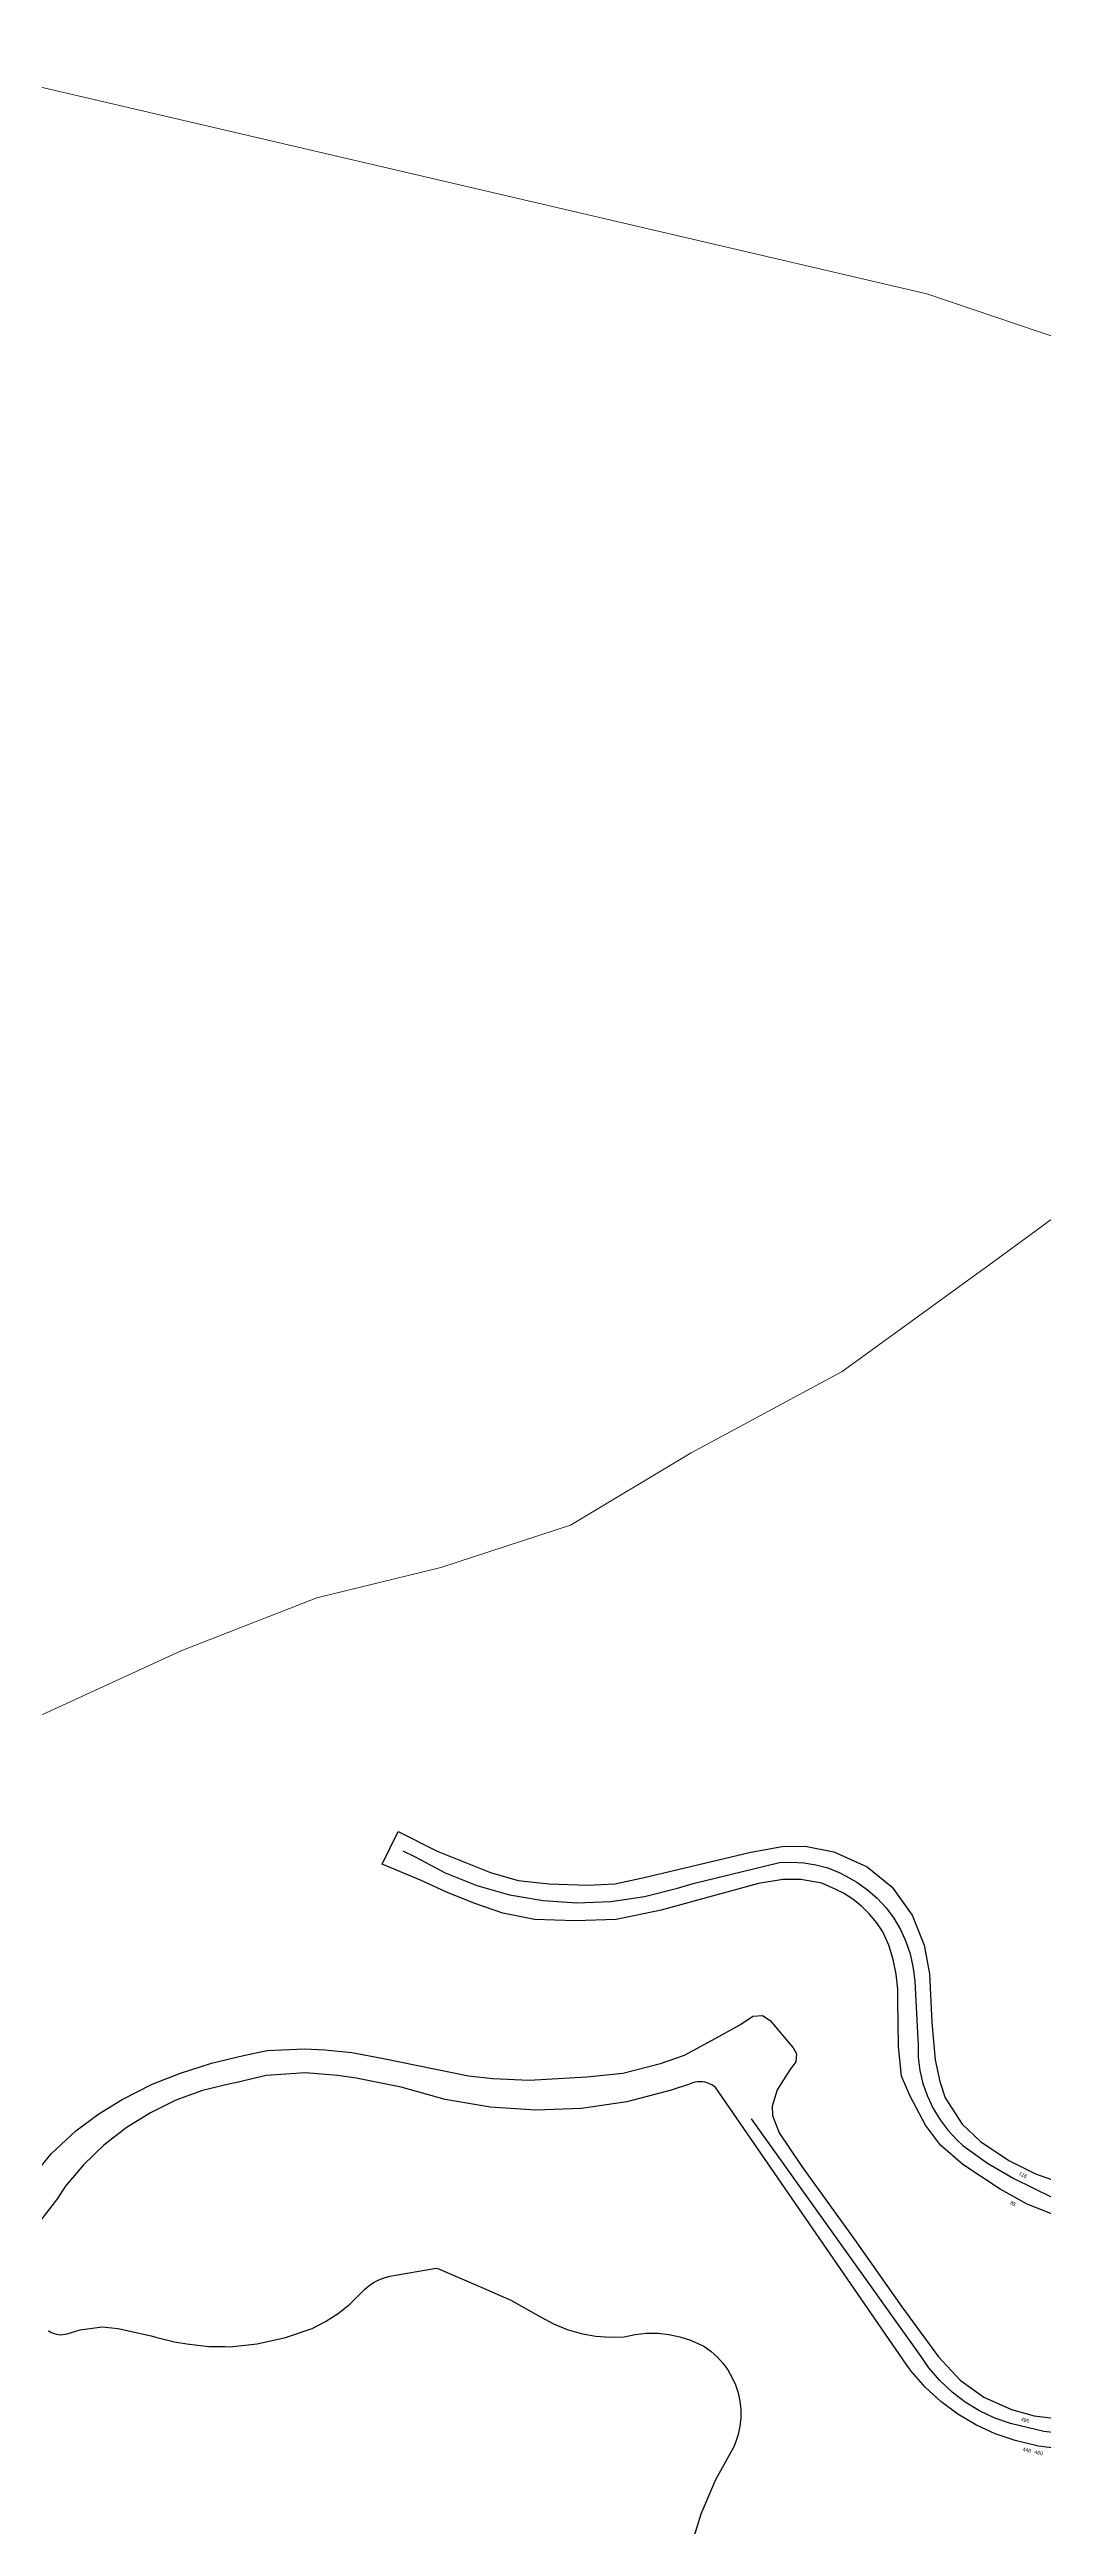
# Model space of a CAD drawing. Header units: millimetres. Extents: x 617751 to 636088, y 68402 to 77988.
# Drawn here: x 627223 to 627552, y 72720 to 73541 of the extents above; entities that cross this region are included whole.
import ezdxf

# ---------------------------------------------------------------- set-up
doc = ezdxf.new("R2010")
doc.units = ezdxf.units.MM
doc.header["$LTSCALE"] = 3
doc.header["$MEASUREMENT"] = 0
for name, color, linetype in [('ALINHAMENTO PREDIAL', 120, 'Continuous'), ('BAIRRO', 30, 'Continuous'), ('NOME LOGRADOURO', 252, 'Continuous'), ('NUMERAÇÃO', 7, 'Continuous')]:
    doc.layers.add(name, color=color, linetype=linetype)
doc.styles.get("Standard").update_dxf_attribs({"font": 'arial.ttf'})

msp = doc.modelspace()

# ---------------------------------------------------------------- linework, layer by layer
at = {"layer": 'ALINHAMENTO PREDIAL'}
for points in [[(627555.27, 72823.34), (627546.9, 72826.64), (627537.97, 72831.57), (627525.65, 72839.78), (627518.2, 72846.21), (627513.22, 72852.76), (627508.2, 72862.42), (627505.24, 72869.03), (627504.28, 72878.82), (627504.09, 72893.93), (627504.06, 72897.8), (627503.56, 72902.78), (627502.55, 72907.65), (627501.03, 72912.39), (627499.07, 72916.85), (627497.08, 72919.86), (627494.72, 72922.73), (627492.07, 72925.33), (627489.17, 72927.63), (627486.03, 72929.63), (627483.34, 72931.01), (627478.91, 72932.99), (627471.96, 72934.15), (627465.99, 72934.15), (627457.95, 72932.81), (627443.82, 72929.05), (627425.69, 72924.05), (627410.78, 72920.95), (627397.22, 72920.44), (627383.74, 72920.95), (627373.24, 72923.07), (627363.92, 72926.18), (627354.29, 72930.1), (627345.91, 72933.98), (627333.28, 72939.25), (627338.5, 72950.12), (627351.44, 72943.61), (627369.11, 72936.54), (627378.28, 72933.91), (627388.44, 72932.7), (627401.35, 72932.36), (627410.27, 72932.76), (627420.05, 72934.82), (627455.42, 72943.19), (627465.72, 72945.14), (627473.41, 72945.22), (627482.83, 72943.34), (627493.89, 72938.33), (627502.24, 72931.65), (627508.8, 72922.37), (627512.77, 72912.48), (627514.54, 72902.92), (627515.32, 72886.77), (627516.4, 72874.48), (627517.97, 72867.24), (627519.69, 72861.84), (627525.34, 72853.07), (627531.45, 72847.41), (627540.85, 72841.09), (627549.62, 72836.63), (627560.91, 72832.64)], [(627555.27, 72823.34), (627546.9, 72826.64), (627537.97, 72831.57), (627525.65, 72839.78), (627518.2, 72846.21), (627513.22, 72852.76), (627508.2, 72862.42), (627505.24, 72869.03), (627504.28, 72878.82), (627504.09, 72893.93), (627504.06, 72897.8), (627503.56, 72902.78), (627502.55, 72907.65), (627501.03, 72912.39), (627499.07, 72916.85), (627497.08, 72919.86), (627494.72, 72922.73), (627492.07, 72925.33), (627489.17, 72927.63), (627486.03, 72929.63), (627483.34, 72931.01), (627478.91, 72932.99), (627471.96, 72934.15), (627465.99, 72934.15), (627457.95, 72932.81), (627443.82, 72929.05), (627425.69, 72924.05), (627410.78, 72920.95), (627397.22, 72920.44), (627383.74, 72920.95), (627373.24, 72923.07), (627363.92, 72926.18), (627354.29, 72930.1), (627345.91, 72933.98), (627333.28, 72939.25), (627338.5, 72950.12), (627351.44, 72943.61), (627369.11, 72936.54), (627378.28, 72933.91), (627388.44, 72932.7), (627401.35, 72932.36), (627410.27, 72932.76), (627420.05, 72934.82), (627455.42, 72943.19), (627465.72, 72945.14), (627473.41, 72945.22), (627482.83, 72943.34), (627493.89, 72938.33), (627502.24, 72931.65), (627508.8, 72922.37), (627512.77, 72912.48), (627514.54, 72902.92), (627515.32, 72886.77), (627516.4, 72874.48), (627517.97, 72867.24), (627519.69, 72861.84), (627525.34, 72853.07), (627531.45, 72847.41), (627540.85, 72841.09), (627549.62, 72836.63), (627560.91, 72832.64)], [(627555.27, 72823.34), (627546.9, 72826.64), (627537.97, 72831.57), (627525.65, 72839.78), (627518.2, 72846.21), (627513.22, 72852.76), (627508.2, 72862.42), (627505.24, 72869.03), (627504.28, 72878.82), (627504.09, 72893.93), (627504.06, 72897.8), (627503.56, 72902.78), (627502.55, 72907.65), (627501.03, 72912.39), (627499.07, 72916.85), (627497.08, 72919.86), (627494.72, 72922.73), (627492.07, 72925.33), (627489.17, 72927.63), (627486.03, 72929.63), (627483.34, 72931.01), (627478.91, 72932.99), (627471.96, 72934.15), (627465.99, 72934.15), (627457.95, 72932.81), (627443.82, 72929.05), (627425.69, 72924.05), (627410.78, 72920.95), (627397.22, 72920.44), (627383.74, 72920.95), (627373.24, 72923.07), (627363.92, 72926.18), (627354.29, 72930.1), (627345.91, 72933.98), (627333.28, 72939.25), (627338.5, 72950.12), (627351.44, 72943.61), (627369.11, 72936.54), (627378.28, 72933.91), (627388.44, 72932.7), (627401.35, 72932.36), (627410.27, 72932.76), (627420.05, 72934.82), (627455.42, 72943.19), (627465.72, 72945.14), (627473.41, 72945.22), (627482.83, 72943.34), (627493.89, 72938.33), (627502.24, 72931.65), (627508.8, 72922.37), (627512.77, 72912.48), (627514.54, 72902.92), (627515.32, 72886.77), (627516.4, 72874.48), (627517.97, 72867.24), (627519.69, 72861.84), (627525.34, 72853.07), (627531.45, 72847.41), (627540.85, 72841.09), (627549.62, 72836.63), (627560.91, 72832.64)], [(627555.27, 72823.34), (627546.9, 72826.64), (627537.97, 72831.57), (627525.65, 72839.78), (627518.2, 72846.21), (627513.22, 72852.76), (627508.2, 72862.42), (627505.24, 72869.03), (627504.28, 72878.82), (627504.09, 72893.93), (627504.06, 72897.8), (627503.56, 72902.78), (627502.55, 72907.65), (627501.03, 72912.39), (627499.07, 72916.85), (627497.08, 72919.86), (627494.72, 72922.73), (627492.07, 72925.33), (627489.17, 72927.63), (627486.03, 72929.63), (627483.34, 72931.01), (627478.91, 72932.99), (627471.96, 72934.15), (627465.99, 72934.15), (627457.95, 72932.81), (627443.82, 72929.05), (627425.69, 72924.05), (627410.78, 72920.95), (627397.22, 72920.44), (627383.74, 72920.95), (627373.24, 72923.07), (627363.92, 72926.18), (627354.29, 72930.1), (627345.91, 72933.98), (627333.28, 72939.25), (627338.5, 72950.12), (627351.44, 72943.61), (627369.11, 72936.54), (627378.28, 72933.91), (627388.44, 72932.7), (627401.35, 72932.36), (627410.27, 72932.76), (627420.05, 72934.82), (627455.42, 72943.19), (627465.72, 72945.14), (627473.41, 72945.22), (627482.83, 72943.34), (627493.89, 72938.33), (627502.24, 72931.65), (627508.8, 72922.37), (627512.77, 72912.48), (627514.54, 72902.92), (627515.32, 72886.77), (627516.4, 72874.48), (627517.97, 72867.24), (627519.69, 72861.84), (627525.34, 72853.07), (627531.45, 72847.41), (627540.85, 72841.09), (627549.62, 72836.63), (627560.91, 72832.64)], [(627555.27, 72823.34), (627546.9, 72826.64), (627537.97, 72831.57), (627525.65, 72839.78), (627518.2, 72846.21), (627513.22, 72852.76), (627508.2, 72862.42), (627505.24, 72869.03), (627504.28, 72878.82), (627504.09, 72893.93), (627504.06, 72897.8), (627503.56, 72902.78), (627502.55, 72907.65), (627501.03, 72912.39), (627499.07, 72916.85), (627497.08, 72919.86), (627494.72, 72922.73), (627492.07, 72925.33), (627489.17, 72927.63), (627486.03, 72929.63), (627483.34, 72931.01), (627478.91, 72932.99), (627471.96, 72934.15), (627465.99, 72934.15), (627457.95, 72932.81), (627443.82, 72929.05), (627425.69, 72924.05), (627410.78, 72920.95), (627397.22, 72920.44), (627383.74, 72920.95), (627373.24, 72923.07), (627363.92, 72926.18), (627354.29, 72930.1), (627345.91, 72933.98), (627333.28, 72939.25), (627338.5, 72950.12), (627351.44, 72943.61), (627369.11, 72936.54), (627378.28, 72933.91), (627388.44, 72932.7), (627401.35, 72932.36), (627410.27, 72932.76), (627420.05, 72934.82), (627455.42, 72943.19), (627465.72, 72945.14), (627473.41, 72945.22), (627482.83, 72943.34), (627493.89, 72938.33), (627502.24, 72931.65), (627508.8, 72922.37), (627512.77, 72912.48), (627514.54, 72902.92), (627515.32, 72886.77), (627516.4, 72874.48), (627517.97, 72867.24), (627519.69, 72861.84), (627525.34, 72853.07), (627531.45, 72847.41), (627540.85, 72841.09), (627549.62, 72836.63), (627560.91, 72832.64)], [(627555.27, 72823.34), (627546.9, 72826.64), (627537.97, 72831.57), (627525.65, 72839.78), (627518.2, 72846.21), (627513.22, 72852.76), (627508.2, 72862.42), (627505.24, 72869.03), (627504.28, 72878.82), (627504.09, 72893.93), (627504.06, 72897.8), (627503.56, 72902.78), (627502.55, 72907.65), (627501.03, 72912.39), (627499.07, 72916.85), (627497.08, 72919.86), (627494.72, 72922.73), (627492.07, 72925.33), (627489.17, 72927.63), (627486.03, 72929.63), (627483.34, 72931.01), (627478.91, 72932.99), (627471.96, 72934.15), (627465.99, 72934.15), (627457.95, 72932.81), (627443.82, 72929.05), (627425.69, 72924.05), (627410.78, 72920.95), (627397.22, 72920.44), (627383.74, 72920.95), (627373.24, 72923.07), (627363.92, 72926.18), (627354.29, 72930.1), (627345.91, 72933.98), (627333.28, 72939.25), (627338.5, 72950.12), (627351.44, 72943.61), (627369.11, 72936.54), (627378.28, 72933.91), (627388.44, 72932.7), (627401.35, 72932.36), (627410.27, 72932.76), (627420.05, 72934.82), (627455.42, 72943.19), (627465.72, 72945.14), (627473.41, 72945.22), (627482.83, 72943.34), (627493.89, 72938.33), (627502.24, 72931.65), (627508.8, 72922.37), (627512.77, 72912.48), (627514.54, 72902.92), (627515.32, 72886.77), (627516.4, 72874.48), (627517.97, 72867.24), (627519.69, 72861.84), (627525.34, 72853.07), (627531.45, 72847.41), (627540.85, 72841.09), (627549.62, 72836.63), (627560.91, 72832.64)], [(627555.27, 72823.34), (627546.9, 72826.64), (627537.97, 72831.57), (627525.65, 72839.78), (627518.2, 72846.21), (627513.22, 72852.76), (627508.2, 72862.42), (627505.24, 72869.03), (627504.28, 72878.82), (627504.09, 72893.93), (627504.06, 72897.8), (627503.56, 72902.78), (627502.55, 72907.65), (627501.03, 72912.39), (627499.07, 72916.85), (627497.08, 72919.86), (627494.72, 72922.73), (627492.07, 72925.33), (627489.17, 72927.63), (627486.03, 72929.63), (627483.34, 72931.01), (627478.91, 72932.99), (627471.96, 72934.15), (627465.99, 72934.15), (627457.95, 72932.81), (627443.82, 72929.05), (627425.69, 72924.05), (627410.78, 72920.95), (627397.22, 72920.44), (627383.74, 72920.95), (627373.24, 72923.07), (627363.92, 72926.18), (627354.29, 72930.1), (627345.91, 72933.98), (627333.28, 72939.25), (627338.5, 72950.12), (627351.44, 72943.61), (627369.11, 72936.54), (627378.28, 72933.91), (627388.44, 72932.7), (627401.35, 72932.36), (627410.27, 72932.76), (627420.05, 72934.82), (627455.42, 72943.19), (627465.72, 72945.14), (627473.41, 72945.22), (627482.83, 72943.34), (627493.89, 72938.33), (627502.24, 72931.65), (627508.8, 72922.37), (627512.77, 72912.48), (627514.54, 72902.92), (627515.32, 72886.77), (627516.4, 72874.48), (627517.97, 72867.24), (627519.69, 72861.84), (627525.34, 72853.07), (627531.45, 72847.41), (627540.85, 72841.09), (627549.62, 72836.63), (627560.91, 72832.64)], [(627555.27, 72823.34), (627546.9, 72826.64), (627537.97, 72831.57), (627525.65, 72839.78), (627518.2, 72846.21), (627513.22, 72852.76), (627508.2, 72862.42), (627505.24, 72869.03), (627504.28, 72878.82), (627504.09, 72893.93), (627504.06, 72897.8), (627503.56, 72902.78), (627502.55, 72907.65), (627501.03, 72912.39), (627499.07, 72916.85), (627497.08, 72919.86), (627494.72, 72922.73), (627492.07, 72925.33), (627489.17, 72927.63), (627486.03, 72929.63), (627483.34, 72931.01), (627478.91, 72932.99), (627471.96, 72934.15), (627465.99, 72934.15), (627457.95, 72932.81), (627443.82, 72929.05), (627425.69, 72924.05), (627410.78, 72920.95), (627397.22, 72920.44), (627383.74, 72920.95), (627373.24, 72923.07), (627363.92, 72926.18), (627354.29, 72930.1), (627345.91, 72933.98), (627333.28, 72939.25), (627338.5, 72950.12), (627351.44, 72943.61), (627369.11, 72936.54), (627378.28, 72933.91), (627388.44, 72932.7), (627401.35, 72932.36), (627410.27, 72932.76), (627420.05, 72934.82), (627455.42, 72943.19), (627465.72, 72945.14), (627473.41, 72945.22), (627482.83, 72943.34), (627493.89, 72938.33), (627502.24, 72931.65), (627508.8, 72922.37), (627512.77, 72912.48), (627514.54, 72902.92), (627515.32, 72886.77), (627516.4, 72874.48), (627517.97, 72867.24), (627519.69, 72861.84), (627525.34, 72853.07), (627531.45, 72847.41), (627540.85, 72841.09), (627549.62, 72836.63), (627560.91, 72832.64)], [(627217.16, 72835.34), (627223.62, 72843.29), (627231.75, 72850.96), (627239.43, 72856.55), (627247.07, 72861.26), (627257.05, 72866.39), (627266.46, 72869.98), (627276.75, 72873.3), (627287.35, 72875.88), (627295.21, 72877.51), (627307.38, 72878.05), (627314.3, 72877.8), (627323.23, 72876.89), (627333.65, 72874.85), (627361.81, 72869.11), (627369.91, 72868.27), (627381.99, 72867.7), (627401.08, 72868.75), (627413, 72870.03), (627425.42, 72873.24), (627433.36, 72875.99), (627442.55, 72880.95), (627451.92, 72886.18), (627456.06, 72888.86), (627459.26, 72889.07), (627461.8, 72887.52), (627469.44, 72878.41), (627470.5, 72876.43), (627470.23, 72873.77), (627468.24, 72871.07), (627464.13, 72864.47), (627462.41, 72859.04), (627462.6, 72855.97), (627464.77, 72850.23), (627472.25, 72839.13), (627489.68, 72814.94), (627505.39, 72792.54), (627517.54, 72776.05), (627524.73, 72768.29), (627532.6, 72762.61), (627541.72, 72758.52), (627549.19, 72756.45), (627558.26, 72755.34)], [(627217.16, 72835.34), (627223.62, 72843.29), (627231.75, 72850.96), (627239.43, 72856.55), (627247.07, 72861.26), (627257.05, 72866.39), (627266.46, 72869.98), (627276.75, 72873.3), (627287.35, 72875.88), (627295.21, 72877.51), (627307.38, 72878.05), (627314.3, 72877.8), (627323.23, 72876.89), (627333.65, 72874.85), (627361.81, 72869.11), (627369.91, 72868.27), (627381.99, 72867.7), (627401.08, 72868.75), (627413, 72870.03), (627425.42, 72873.24), (627433.36, 72875.99), (627442.55, 72880.95), (627451.92, 72886.18), (627456.06, 72888.86), (627459.26, 72889.07), (627461.8, 72887.52), (627469.44, 72878.41), (627470.5, 72876.43), (627470.23, 72873.77), (627468.24, 72871.07), (627464.13, 72864.47), (627462.41, 72859.04), (627462.6, 72855.97), (627464.77, 72850.23), (627472.25, 72839.13), (627489.68, 72814.94), (627505.39, 72792.54), (627517.54, 72776.05), (627524.73, 72768.29), (627532.6, 72762.61), (627541.72, 72758.52), (627549.19, 72756.45), (627558.26, 72755.34)], [(627217.16, 72835.34), (627223.62, 72843.29), (627231.75, 72850.96), (627239.43, 72856.55), (627247.07, 72861.26), (627257.05, 72866.39), (627266.46, 72869.98), (627276.75, 72873.3), (627287.35, 72875.88), (627295.21, 72877.51), (627307.38, 72878.05), (627314.3, 72877.8), (627323.23, 72876.89), (627333.65, 72874.85), (627361.81, 72869.11), (627369.91, 72868.27), (627381.99, 72867.7), (627401.08, 72868.75), (627413, 72870.03), (627425.42, 72873.24), (627433.36, 72875.99), (627442.55, 72880.95), (627451.92, 72886.18), (627456.06, 72888.86), (627459.26, 72889.07), (627461.8, 72887.52), (627469.44, 72878.41), (627470.5, 72876.43), (627470.23, 72873.77), (627468.24, 72871.07), (627464.13, 72864.47), (627462.41, 72859.04), (627462.6, 72855.97), (627464.77, 72850.23), (627472.25, 72839.13), (627489.68, 72814.94), (627505.39, 72792.54), (627517.54, 72776.05), (627524.73, 72768.29), (627532.6, 72762.61), (627541.72, 72758.52), (627549.19, 72756.45), (627558.26, 72755.34)], [(627217.16, 72835.34), (627223.62, 72843.29), (627231.75, 72850.96), (627239.43, 72856.55), (627247.07, 72861.26), (627257.05, 72866.39), (627266.46, 72869.98), (627276.75, 72873.3), (627287.35, 72875.88), (627295.21, 72877.51), (627307.38, 72878.05), (627314.3, 72877.8), (627323.23, 72876.89), (627333.65, 72874.85), (627361.81, 72869.11), (627369.91, 72868.27), (627381.99, 72867.7), (627401.08, 72868.75), (627413, 72870.03), (627425.42, 72873.24), (627433.36, 72875.99), (627442.55, 72880.95), (627451.92, 72886.18), (627456.06, 72888.86), (627459.26, 72889.07), (627461.8, 72887.52), (627469.44, 72878.41), (627470.5, 72876.43), (627470.23, 72873.77), (627468.24, 72871.07), (627464.13, 72864.47), (627462.41, 72859.04), (627462.6, 72855.97), (627464.77, 72850.23), (627472.25, 72839.13), (627489.68, 72814.94), (627505.39, 72792.54), (627517.54, 72776.05), (627524.73, 72768.29), (627532.6, 72762.61), (627541.72, 72758.52), (627549.19, 72756.45), (627558.26, 72755.34)], [(627217.16, 72835.34), (627223.62, 72843.29), (627231.75, 72850.96), (627239.43, 72856.55), (627247.07, 72861.26), (627257.05, 72866.39), (627266.46, 72869.98), (627276.75, 72873.3), (627287.35, 72875.88), (627295.21, 72877.51), (627307.38, 72878.05), (627314.3, 72877.8), (627323.23, 72876.89), (627333.65, 72874.85), (627361.81, 72869.11), (627369.91, 72868.27), (627381.99, 72867.7), (627401.08, 72868.75), (627413, 72870.03), (627425.42, 72873.24), (627433.36, 72875.99), (627442.55, 72880.95), (627451.92, 72886.18), (627456.06, 72888.86), (627459.26, 72889.07), (627461.8, 72887.52), (627469.44, 72878.41), (627470.5, 72876.43), (627470.23, 72873.77), (627468.24, 72871.07), (627464.13, 72864.47), (627462.41, 72859.04), (627462.6, 72855.97), (627464.77, 72850.23), (627472.25, 72839.13), (627489.68, 72814.94), (627505.39, 72792.54), (627517.54, 72776.05), (627524.73, 72768.29), (627532.6, 72762.61), (627541.72, 72758.52), (627549.19, 72756.45), (627558.26, 72755.34)], [(627217.16, 72835.34), (627223.62, 72843.29), (627231.75, 72850.96), (627239.43, 72856.55), (627247.07, 72861.26), (627257.05, 72866.39), (627266.46, 72869.98), (627276.75, 72873.3), (627287.35, 72875.88), (627295.21, 72877.51), (627307.38, 72878.05), (627314.3, 72877.8), (627323.23, 72876.89), (627333.65, 72874.85), (627361.81, 72869.11), (627369.91, 72868.27), (627381.99, 72867.7), (627401.08, 72868.75), (627413, 72870.03), (627425.42, 72873.24), (627433.36, 72875.99), (627442.55, 72880.95), (627451.92, 72886.18), (627456.06, 72888.86), (627459.26, 72889.07), (627461.8, 72887.52), (627469.44, 72878.41), (627470.5, 72876.43), (627470.23, 72873.77), (627468.24, 72871.07), (627464.13, 72864.47), (627462.41, 72859.04), (627462.6, 72855.97), (627464.77, 72850.23), (627472.25, 72839.13), (627489.68, 72814.94), (627505.39, 72792.54), (627517.54, 72776.05), (627524.73, 72768.29), (627532.6, 72762.61), (627541.72, 72758.52), (627549.19, 72756.45), (627558.26, 72755.34)], [(627217.16, 72835.34), (627223.62, 72843.29), (627231.75, 72850.96), (627239.43, 72856.55), (627247.07, 72861.26), (627257.05, 72866.39), (627266.46, 72869.98), (627276.75, 72873.3), (627287.35, 72875.88), (627295.21, 72877.51), (627307.38, 72878.05), (627314.3, 72877.8), (627323.23, 72876.89), (627333.65, 72874.85), (627361.81, 72869.11), (627369.91, 72868.27), (627381.99, 72867.7), (627401.08, 72868.75), (627413, 72870.03), (627425.42, 72873.24), (627433.36, 72875.99), (627442.55, 72880.95), (627451.92, 72886.18), (627456.06, 72888.86), (627459.26, 72889.07), (627461.8, 72887.52), (627469.44, 72878.41), (627470.5, 72876.43), (627470.23, 72873.77), (627468.24, 72871.07), (627464.13, 72864.47), (627462.41, 72859.04), (627462.6, 72855.97), (627464.77, 72850.23), (627472.25, 72839.13), (627489.68, 72814.94), (627505.39, 72792.54), (627517.54, 72776.05), (627524.73, 72768.29), (627532.6, 72762.61), (627541.72, 72758.52), (627549.19, 72756.45), (627558.26, 72755.34)], [(627217.16, 72835.34), (627223.62, 72843.29), (627231.75, 72850.96), (627239.43, 72856.55), (627247.07, 72861.26), (627257.05, 72866.39), (627266.46, 72869.98), (627276.75, 72873.3), (627287.35, 72875.88), (627295.21, 72877.51), (627307.38, 72878.05), (627314.3, 72877.8), (627323.23, 72876.89), (627333.65, 72874.85), (627361.81, 72869.11), (627369.91, 72868.27), (627381.99, 72867.7), (627401.08, 72868.75), (627413, 72870.03), (627425.42, 72873.24), (627433.36, 72875.99), (627442.55, 72880.95), (627451.92, 72886.18), (627456.06, 72888.86), (627459.26, 72889.07), (627461.8, 72887.52), (627469.44, 72878.41), (627470.5, 72876.43), (627470.23, 72873.77), (627468.24, 72871.07), (627464.13, 72864.47), (627462.41, 72859.04), (627462.6, 72855.97), (627464.77, 72850.23), (627472.25, 72839.13), (627489.68, 72814.94), (627505.39, 72792.54), (627517.54, 72776.05), (627524.73, 72768.29), (627532.6, 72762.61), (627541.72, 72758.52), (627549.19, 72756.45), (627558.26, 72755.34)], [(627558.62, 72745.42), (627550.71, 72746.44), (627542.96, 72748.28), (627536.31, 72750.54), (627529.94, 72753.47), (627523.91, 72757.06), (627518.29, 72761.26), (627513.14, 72766.02), (627508.52, 72771.29), (627506.82, 72773.54), (627443.78, 72865.19), (627443.14, 72865.71), (627442.45, 72866.15), (627441.72, 72866.52), (627440.95, 72866.81), (627440.16, 72867.03), (627439.35, 72867.15), (627438.53, 72867.19), (627437.71, 72867.15), (627436.9, 72867.02), (627436.1, 72866.8), (627435.07, 72866.38), (627428.99, 72864.33), (627414.31, 72860.57), (627399.31, 72858.36), (627384.17, 72857.74), (627369.05, 72858.7), (627354.1, 72861.24), (627339.51, 72865.32), (627324.68, 72868.4), (627318.4, 72869.27), (627307.82, 72870.07), (627294.83, 72869.21), (627284.7, 72866.85), (627282.88, 72866.52), (627273.75, 72864.24), (627264.92, 72861.03), (627256.46, 72856.91), (627248.49, 72851.93), (627241.07, 72846.14), (627234.31, 72839.61), (627228.26, 72832.41), (627225.7, 72828.53), (627217.45, 72817.75)], [(627222.68, 72784.75), (627223.29, 72784.34), (627223.94, 72784), (627224.62, 72783.73), (627225.33, 72783.53), (627226.05, 72783.41), (627226.78, 72783.36), (627227.51, 72783.39), (627228.24, 72783.49), (627228.95, 72783.67), (627233.21, 72784.99), (627240.53, 72785.96), (627245.8, 72785.4), (627251.26, 72784.15), (627256.74, 72783), (627258.64, 72782.4), (627264.51, 72780.96), (627268.55, 72780.29), (627275.84, 72779.39), (627281.23, 72779.41), (627282.74, 72779.36), (627291.82, 72780.31), (627301.22, 72782.44), (627310.11, 72785.45), (627314.53, 72787.69), (627318.68, 72790.37), (627322.54, 72793.48), (627326.04, 72796.97), (627326.38, 72797.35), (627327.35, 72798.31), (627328.83, 72799.54), (627330.43, 72800.61), (627332.13, 72801.5), (627333.92, 72802.21), (627335.77, 72802.73), (627351.15, 72805.36), (627351.66, 72805.28), (627366.04, 72799.07), (627375.92, 72794.78), (627385.69, 72789.23), (627389.98, 72786.93), (627394.48, 72785.08), (627399.16, 72783.72), (627403.95, 72782.85), (627408.8, 72782.49), (627413.44, 72782.62), (627417.08, 72783.41), (627420.79, 72783.81), (627424.52, 72783.82), (627428.23, 72783.44), (627431.87, 72782.68), (627435.42, 72781.54), (627438.83, 72780.03), (627439.84, 72779.5), (627442.1, 72777.87), (627444.18, 72776.01), (627446.06, 72773.95), (627447.71, 72771.7), (627449.11, 72769.29), (627450.25, 72766.75), (627451.13, 72764.1), (627451.72, 72761.38), (627452.02, 72758.6), (627452.03, 72755.82), (627451.75, 72753.04), (627451.19, 72750.31), (627450.33, 72747.66), (627449.71, 72746.15), (627443.66, 72735.31), (627438.77, 72723.89), (627435.11, 72712.03)]]:
    msp.add_lwpolyline(points, dxfattribs=at)
at = {"layer": 'BAIRRO', "lineweight": 20}
for points in [[(627202.65, 72980.57), (627266.86, 73010.04), (627311.65, 73027.57), (627352.65, 73037.57), (627395.65, 73051.57), (627435.65, 73075.57), (627485.65, 73102.57), (627536.65, 73139.57), (627577.65, 73169.57), (627618.65, 73187.57), (627657.65, 73216.57), (627693.65, 73238.57), (627749.65, 73260.57), (627790.65, 73280.57), (627827.65, 73290.57), (627891.65, 73302.57), (627868.65, 73328.57), (627800.65, 73362.57), (627513.65, 73459.57), (627166.65, 73540.57)], [(627734.65, 73039.57), (627788.65, 73089.57), (627828.65, 73109.57), (627858.65, 73139.57), (627898.65, 73168.57), (627918.65, 73207.57), (627915.65, 73243.57), (627891.65, 73302.57), (627827.65, 73290.57), (627790.65, 73280.57), (627749.65, 73260.57), (627693.65, 73238.57), (627657.65, 73216.57), (627618.65, 73187.57), (627577.65, 73169.57), (627536.65, 73139.57), (627485.65, 73102.57), (627435.65, 73075.57), (627395.65, 73051.57), (627352.65, 73037.57), (627311.65, 73027.57), (627266.86, 73010.04), (627202.65, 72980.57)]]:
    msp.add_lwpolyline(points, dxfattribs=at)
at = {"layer": 'NOME LOGRADOURO'}
for points in [[(627340.11, 72943.74), (627344.14, 72941.67), (627354.14, 72936.4), (627364.6, 72932.21), (627375.43, 72929.15), (627386.53, 72927.23), (627397.77, 72926.48), (627409.02, 72926.92), (627420.17, 72928.52), (627431.09, 72931.28), (627436.22, 72932.86), (627464.83, 72939.79), (627468.89, 72939.98), (627472.94, 72939.74), (627476.95, 72939.08), (627480.87, 72938), (627484.65, 72936.52), (627486.77, 72935.43), (627490.53, 72933.31), (627494.04, 72930.81), (627497.27, 72927.96), (627500.19, 72924.79), (627502.76, 72921.32), (627504.95, 72917.61), (627506.74, 72913.69), (627508.12, 72909.6), (627509.06, 72905.4), (627509.28, 72903.9), (627509.67, 72900.55), (627510.74, 72881.18), (627510.75, 72879.79), (627510.84, 72875.34), (627511.39, 72870.93), (627512.4, 72866.59), (627513.86, 72862.39), (627515.75, 72858.36), (627518.05, 72854.55), (627520.73, 72851), (627523.77, 72847.76), (627525.62, 72846.08), (627533.75, 72840.17), (627542.46, 72835.14), (627555.13, 72828.95)], [(627621.18, 72777.38), (627619.08, 72775.18), (627612.79, 72769.44), (627605.92, 72764.4), (627598.57, 72760.1), (627593.48, 72757.3), (627587.04, 72754.53), (627580.34, 72752.44), (627573.45, 72751.06), (627566.47, 72750.41), (627559.45, 72750.5), (627552.48, 72751.32), (627544.6, 72753.12), (627541.41, 72753.91), (627536.18, 72755.74), (627531.16, 72758.11), (627526.42, 72760.98), (627522.01, 72764.34), (627517.97, 72768.15), (627514.35, 72772.35), (627511.19, 72776.91), (627455.64, 72854.83)]]:
    msp.add_lwpolyline(points, dxfattribs=at)

# ---------------------------------------------------------------- texts
at = {"layer": 'NUMERAÇÃO'}
for s, rotation, p in [('116', 333.02784, (627543.99, 72836.41)), ('85', 331.09423, (627541.11, 72826.7)), ('495', 344.49005, (627544.72, 72754.83)), ('448', 346.6372, (627545.34, 72744.89)), ('460', 346.6372, (627549.22, 72743.97))]:
    msp.add_text(s, height=1.2, rotation=rotation, dxfattribs=at).set_placement(p)

doc.saveas('drawing.dxf')
